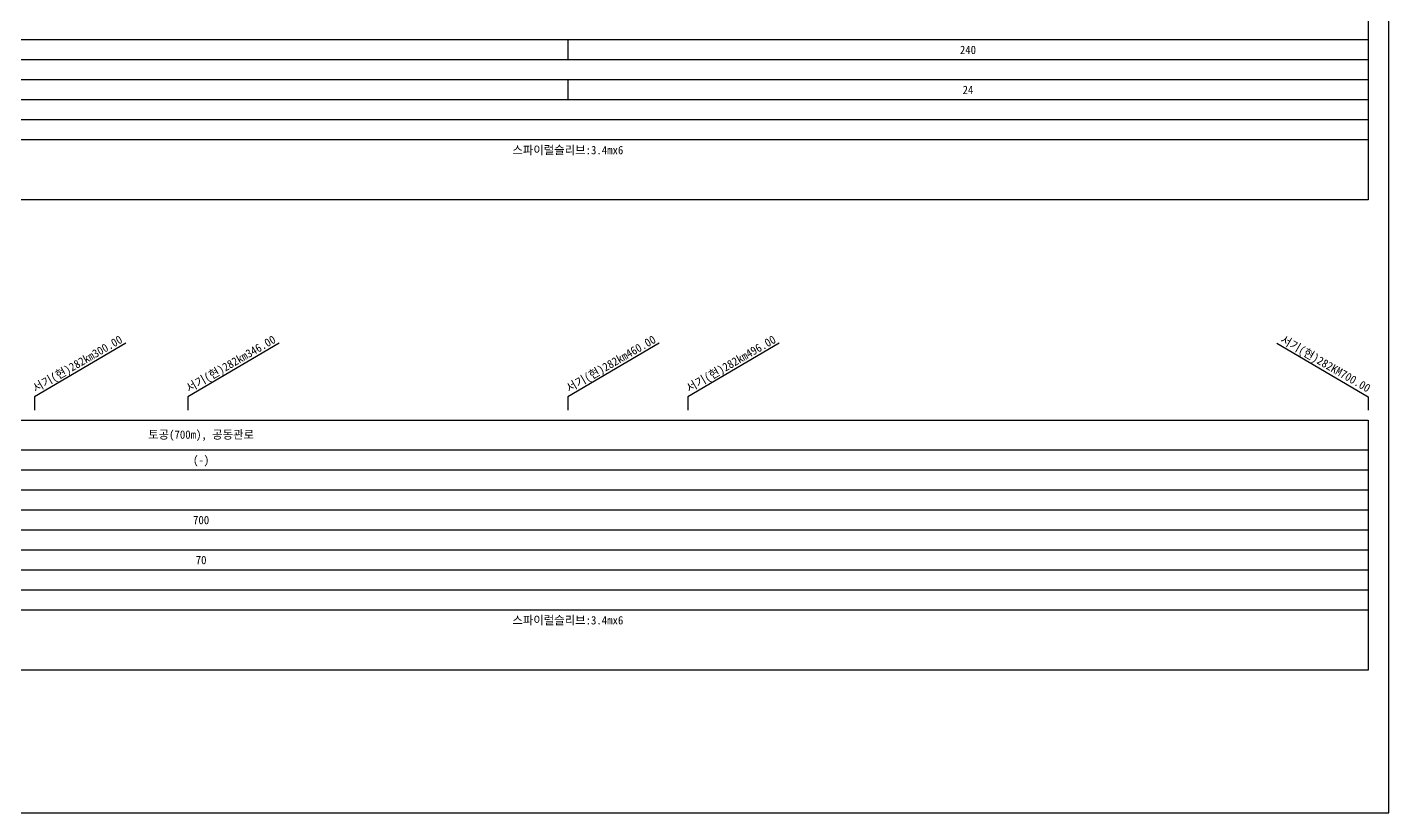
# Model space of a CAD drawing. Header units: millimetres. Extents: x 4198 to 4994, y 1103 to 1809.
# Drawn here: x 4585.5 to 4993.9, y 1103.1 to 1338.7 of the extents above; entities that cross this region are included whole.
import ezdxf
from ezdxf.enums import TextEntityAlignment as Align
from ezdxf.xclip import XClip

# ---------------------------------------------------------------- set-up
doc = ezdxf.new("R2010")
doc.units = ezdxf.units.MM
doc.header["$LTSCALE"] = 10
doc.header["$MEASUREMENT"] = 0
doc.header["$XCLIPFRAME"] = 2
doc.linetypes.add('HIDDEN', pattern=[0.375, 0.25, -0.125])
for name, color, linetype in [('TT-TABL-LIN1', 4, 'Continuous'), ('TT-TABL-LIN2', 1, 'Continuous'), ('TT-TABL-TEX2', 3, 'Continuous'), ('TZ-BASE', 253, 'Continuous'), ('TZ-LEAL', 1, 'Continuous'), ('TZ-LEAT', 3, 'Continuous')]:
    doc.layers.add(name, color=color, linetype=linetype)
doc.layers.add('TX-PAPR', color=2, linetype='Continuous', plot=False)
doc.styles.get("Standard").update_dxf_attribs({"font": 'GulimChe.ttf'})

# ---------------------------------------------------------------- blocks, each defined once
blk = doc.blocks.new('JD-DHDHGDGH')
at = {"layer": 'TZ-BASE'}
for points, elevation in [([(473.35, -202.71), (475.61, -196.78), (478.09, -192.31), (480.87, -187.88), (482.73, -184.83), (485.26, -181.19), (492.23, -170.36), (495.61, -164.37), (497.62, -161.01), (501.76, -153.57), (506.88, -146.07), (509.37, -142.91), (512.23, -138.91), (518.4, -130.78), (521.86, -125.51), (524.48, -122.29), (529.61, -117.16), (530.59, -115.82), (530.98, -114.87), (531.01, -113.85), (530.63, -111.73), (530.85, -110.66), (532.08, -108.15)], 38), ([(420.04, -200.56), (420.64, -202.62), (420.84, -203.62), (421.02, -204.71), (421.16, -205.87), (421.26, -206.87), (422.07, -209.17)], 37), ([(393.66, -130.53), (394.9, -138.09), (397.23, -145.3), (397.74, -151.04), (401.66, -167.43), (402.69, -169.87), (407.82, -177.81), (411.16, -183.65), (412.81, -188), (413.64, -193.8), (414.73, -197.11), (417.81, -204.43), (418.69, -210.39), (418.81, -212.8)], 39)]:
    blk.add_lwpolyline(points, dxfattribs=dict(at, elevation=elevation))
for points in [[(453.44, -193.99, 38.53), (446.19, -207.73, 38.43)], [(571.74, -77.82, 42.79), (566.33, -80.58, 42.24), (554.1, -87.78, 41.78), (543.47, -95.27, 41.72), (538.59, -98.91, 41.72), (530.89, -105.08, 41.72), (525.45, -110.09, 41.59), (513.99, -125.88, 40.68), (508.61, -133.8, 40.19), (500.91, -146.5, 39.66), (482.6, -178.56, 39.37), (467.13, -203.09, 38.51), (467.45, -203.8, 38.42)], [(474.2, -202.55, 42.32), (554.45, -89.49, 42.32)], [(551.89, -93.09, 41.54), (552.19, -91.55, 42.22), (548.01, -94.56, 42.19), (542.21, -97.69, 42.29), (537.67, -100.96, 42.39), (528.93, -108.13, 42.37), (524.52, -113.1, 41.84), (517.83, -121.73, 41.26), (508.24, -135.94, 40.53), (496.82, -154.73, 39.58), (491.49, -164.6, 39.54), (483.82, -178.18, 39.52), (476.64, -189.66, 39.19), (469.7, -201.22, 38.82), (469.23, -203.47, 38.56)], [(470.42, -203.25, 38.22), (481.57, -188.61, 37.38), (506.14, -149.24, 37.38), (516.41, -134.94, 37.63), (530.99, -118.04, 37.16), (534.16, -113.8, 36.82), (532.33, -108.72, 36.51), (525.49, -113.6, 41.25), (527.91, -111.33, 41.58), (544.41, -98.02, 41.62), (538.86, -103.6, 36.51), (539.88, -105.29, 36.52), (540.94, -105.95, 36.52), (542.45, -106.4, 36.55)], [(341.7, -217.63, 41.07), (332.99, -213.11, 41.43), (299.14, -195.52, 42.95), (267.87, -179.26, 44.2), (241.35, -165.4, 44.68), (239.45, -164.27, 44.72), (237.98, -163.15, 44.81), (235.59, -161.57, 44.86), (234.08, -160.51, 44.87), (232.72, -159.66, 44.95), (231.14, -158.71, 44.94), (228.3, -157.25, 44.93), (224.92, -155.44, 45.03), (203.12, -143.98, 45.3), (179.71, -131.76, 45.63), (153.43, -118.25, 46.39)], [(154.09, -116.65, 46.28), (181.33, -131.09, 45.46), (198.48, -139.97, 45.26), (230.99, -156.8, 44.78), (234.35, -158.59, 44.78), (235.86, -159.33, 44.78), (237.34, -159.9, 44.77), (238.92, -160.42, 44.72), (240.53, -160.73, 44.67), (241.61, -161.04, 44.61), (242.53, -161.33, 44.61), (243.55, -161.89, 44.67), (259.63, -170.32, 44.35), (286.04, -183.99, 43.62), (321.77, -202.53, 42), (350.47, -217.5, 40.57)], [(421.59, -199.16, 35.18), (422.23, -201.18, 35.18), (422.66, -202.97, 35.18), (423.01, -205.09, 35.18), (423.33, -207.37, 35.18), (423.49, -209.67, 35.18), (423.55, -211.92, 35.22)], [(222.7, -132.44, 44.9), (227.41, -134.87, 44.47), (294.23, -169.52, 43.16), (316.63, -180.92, 42.33), (335.1, -190.45, 41.32), (345.84, -196.26, 40.9), (359.92, -203.52, 40.24), (373.96, -211.05, 39.66), (385.54, -216.99, 39.41)], [(419.75, -212.62, 39.29), (419.36, -210.51, 39.33), (418.9, -208.61, 39.33), (417.65, -204.47, 39.33), (416.65, -201.2, 39.33), (415.92, -199.15, 39.33), (414.67, -195.44, 39.32), (412.74, -189.81, 39.33), (411.73, -187.31, 39.33), (410.97, -185.36, 39.35), (408.9, -180.36, 39.61), (407.1, -176.62, 39.79), (405.51, -173.4, 39.85), (403.55, -170.2, 39.84), (401.26, -166.62, 39.81), (399.87, -164.37, 39.7), (399.02, -162.84, 39.7), (397.61, -160.3, 39.68), (396.98, -159.01, 39.64), (397.07, -157.92, 39.63), (397.16, -152.07, 39.48), (397.09, -149.62, 39.41), (396.91, -147.43, 39.11), (396.76, -145.32, 39.33)]]:
    blk.add_polyline3d(points, dxfattribs=at)
at = {"layer": 'TZ-BASE', "linetype": 'HIDDEN'}
for points in [[(427.11, -211.26, 37.03), (427.1, -207.31, 37.03), (426.8, -205.49, 37.02), (426.52, -204.25, 37.02), (426.12, -202.89, 37.02), (425.58, -201.28, 37.02), (423.12, -194.43, 36.93)], [(427.93, -200.26, 37.13), (428.39, -201.57, 37.18), (429.2, -205.07, 37.27), (429.52, -207.32, 37.27), (429.44, -208.31, 37.27), (429.18, -209.28, 37.27), (428.71, -210.97, 37.26)]]:
    blk.add_polyline3d(points, dxfattribs=at)
blk = doc.blocks.new('JD-경부고속하선표_190503')
at = {"layer": 'TT-TABL-LIN1'}
blk.add_lwpolyline([(2, 114), (785.58, 114), (785.58, 39), (2, 39)], close=True, dxfattribs=at)
at = {"layer": 'TT-TABL-LIN2'}
for points in [[(785.58, 87), (9.33, 87)], [(785.58, 81), (38.33, 81)], [(785.58, 75), (9.33, 75)], [(785.58, 69), (9.33, 69)], [(785.58, 63), (9.33, 63)], [(785.58, 57), (9.33, 57)]]:
    blk.add_lwpolyline(points, dxfattribs=at)
blk = doc.blocks.new('JD-경부고속상선표_190503')
at = {"layer": 'TT-TABL-LIN1'}
blk.add_lwpolyline([(2, 114), (785.58, 114), (785.58, 39), (2, 39)], close=True, dxfattribs=at)
at = {"layer": 'TT-TABL-LIN2'}
for points in [[(785.58, 105), (9.33, 105)], [(785.58, 99), (9.33, 99)], [(785.58, 93), (9.33, 93)], [(785.58, 87), (9.33, 87)], [(785.58, 81), (38.33, 81)], [(785.58, 75), (9.33, 75)], [(785.58, 69), (9.33, 69)], [(785.58, 63), (9.33, 63)], [(785.58, 57), (9.33, 57)]]:
    blk.add_lwpolyline(points, dxfattribs=at)

msp = doc.modelspace()

# ---------------------------------------------------------------- linework, layer by layer
at = {"layer": 'TX-PAPR'}
msp.add_lwpolyline([(4197.89, 1103.05), (4993.89, 1103.05), (4993.89, 1619.05), (4197.89, 1619.05)], close=True, dxfattribs=at)
at = {"layer": 'TZ-LEAL'}
for points in [[(4747.68, 1334.87), (4747.68, 1328.87)], [(4747.68, 1322.87), (4747.68, 1316.87)], [(4615.07, 1243.87), (4587.68, 1227.85), (4587.68, 1223.85)], [(4661.07, 1243.87), (4633.68, 1227.85), (4633.68, 1223.85)], [(4775.07, 1243.87), (4747.68, 1227.85), (4747.68, 1223.85)], [(4811.07, 1243.87), (4783.68, 1227.85), (4783.68, 1223.85)], [(4960.3, 1243.87), (4987.68, 1227.85), (4987.68, 1223.85)]]:
    msp.add_lwpolyline(points, dxfattribs=at)

# ---------------------------------------------------------------- block references
at = {"layer": 'TT-TABL-LIN2'}
for name, p in [('JD-경부고속하선표_190503', (4202.11, 1247.87)), ('JD-경부고속상선표_190503', (4202.11, 1106.85))]:
    msp.add_blockref(name, p, dxfattribs=at)
at = {"layer": 'TZ-BASE'}
ref = msp.add_blockref('JD-DHDHGDGH', (4286.93, 1539.29), dxfattribs=at)
XClip(ref).set_block_clipping_path([(-33.4182158766, -67.1724787678), (33.4182158768, 67.1724787673), (118.2607779879, 27.7209466004), (203.0660490963, -0.1183001781), (289.4728021359, -13.3670870333), (376.7540284118, -12.0995740438), (464.720956656, 4.1718872347), (644.7730330683, 69.7827066777), (699.8904649949, -69.7812300566), (504.3145828283, -141.0489107629), (391.5895144267, -161.89994674), (279.1232034385, -163.5332018643), (168.0690483715, -146.5052176141), (63.0531977924, -112.0313913801)])

# ---------------------------------------------------------------- texts
at = {"layer": 'TT-TABL-TEX2'}
for s, p in [('240', (4867.68, 1331.87)), ('24', (4867.68, 1319.87)), ('(-)', (4637.68, 1208.85)), ('700', (4637.68, 1190.85)), ('70', (4637.68, 1178.85))]:
    msp.add_text(s, height=2.5, dxfattribs=at).set_placement(p, align=Align.MIDDLE_CENTER)
for s, p in [('스파이럴슬리브:3.4mx6', (4747.68, 1301.87)), ('토공(700m), 공동관로', (4637.68, 1216.35)), ('스파이럴슬리브:3.4mx6', (4747.68, 1160.85))]:
    msp.add_text(s, height=2.5, dxfattribs=at).set_placement(p, align=Align.MIDDLE)
at = {"layer": 'TZ-LEAT'}
for s, rotation, p in [('서기(현)282km300.00', 30, (4601.18, 1236.64)), ('서기(현)282km346.00', 30, (4647.18, 1236.64)), ('서기(현)282km460.00', 30, (4761.18, 1236.64)), ('서기(현)282km496.00', 30, (4797.18, 1236.64)), ('서기(현)282KM700.00', 330, (4974.29, 1236.67))]:
    msp.add_text(s, height=2.5, rotation=rotation, dxfattribs=at).set_placement(p, align=Align.CENTER)

doc.saveas('drawing.dxf')
